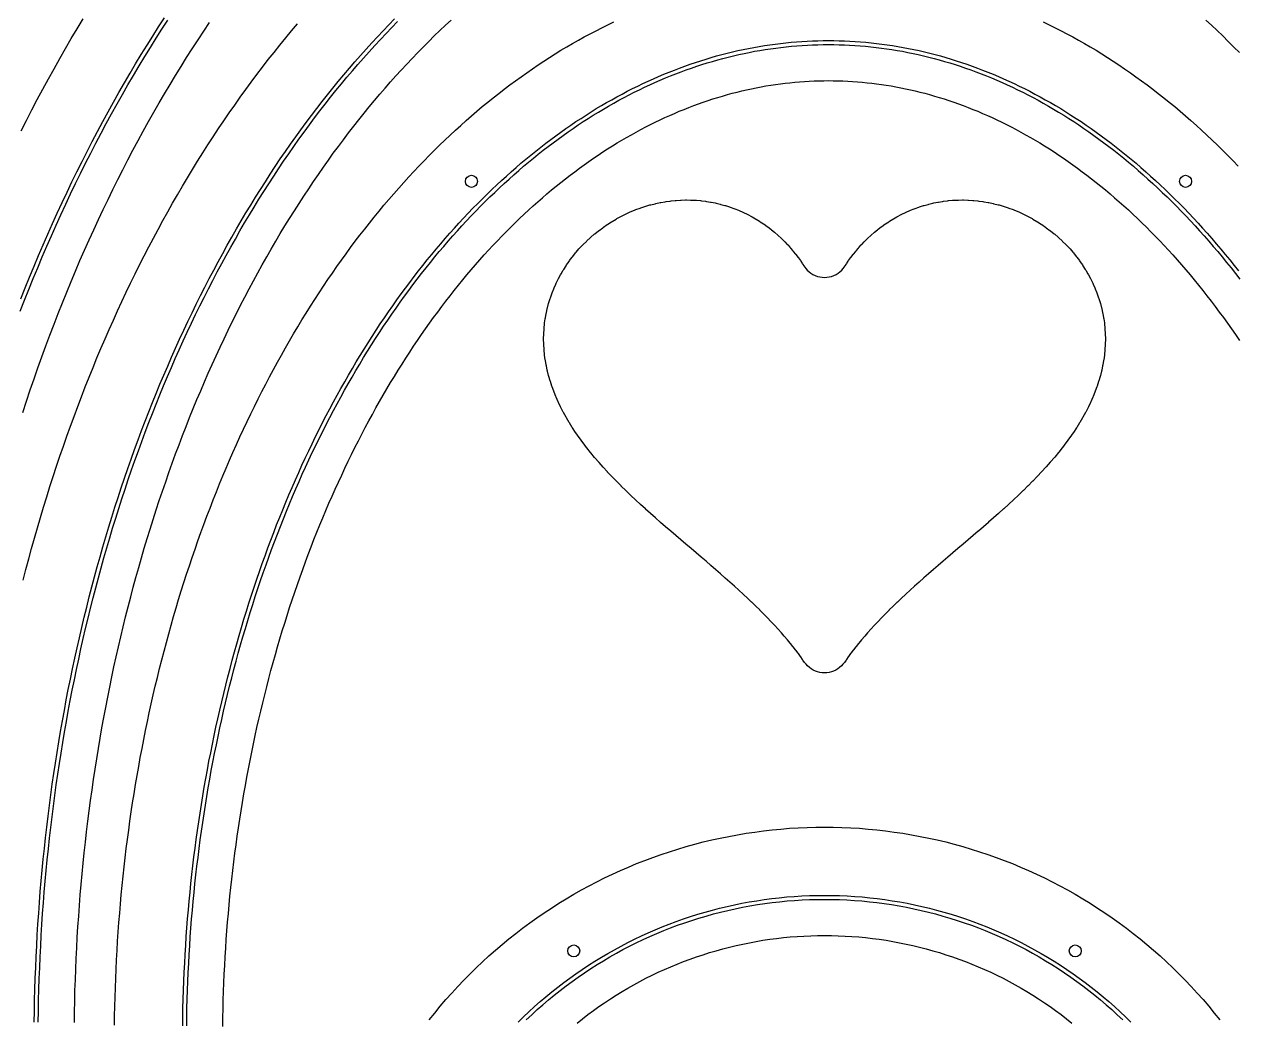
# Model space of a CAD drawing. Header units: metres. Extents: x 10 to 1210, y 10 to 2778.
# Drawn here: x 209.5 to 511.8, y 616 to 864.1 of the extents above; entities that cross this region are included whole.
import ezdxf

# ---------------------------------------------------------------- set-up
doc = ezdxf.new("R2010")
doc.units = ezdxf.units.M
for name, color, linetype in [('ACIKLIK', 5, 'Continuous'), ('ASKI_DELIK', 6, 'Continuous'), ('CAM_SABLON', 4, 'Continuous'), ('DIS_KENAR_V91_Z3', 1, 'Continuous'), ('LAMBA_T4_Z4', 3, 'Continuous')]:
    doc.layers.add(name, color=color, linetype=linetype)

msp = doc.modelspace()

# ---------------------------------------------------------------- linework, layer by layer
at = {"layer": 'ACIKLIK'}
for points in [[(209.18, 767.35), (210.1, 770.15), (211.03, 772.92), (211.98, 775.69), (212.95, 778.44), (213.93, 781.18), (214.92, 783.9), (215.93, 786.61), (216.96, 789.3), (218, 791.98), (219.06, 794.64), (220.13, 797.29), (221.22, 799.93), (222.32, 802.54), (223.43, 805.15), (224.56, 807.73), (225.71, 810.3), (226.87, 812.85), (228.04, 815.39), (229.23, 817.91), (230.43, 820.41), (231.64, 822.9), (232.87, 825.36), (234.11, 827.81), (235.37, 830.25), (236.64, 832.66), (237.92, 835.06), (239.21, 837.43), (240.52, 839.79), (241.84, 842.13), (243.17, 844.45), (244.52, 846.75), (245.88, 849.03), (247.25, 851.3), (248.63, 853.54), (250.02, 855.76), (251.43, 857.96), (252.85, 860.15), (254.28, 862.31), (255.72, 864.45)], [(222.03, 615.31), (222.07, 617.97), (222.12, 620.63), (222.19, 623.28), (222.28, 625.94), (222.38, 628.59), (222.5, 631.24), (222.63, 633.89), (222.77, 636.54), (222.94, 639.18), (223.11, 641.82), (223.31, 644.46), (223.51, 647.1), (223.74, 649.73), (223.98, 652.36), (224.23, 654.99), (224.5, 657.61), (224.78, 660.23), (225.08, 662.85), (225.4, 665.46), (225.73, 668.07), (226.07, 670.67), (226.43, 673.26), (226.81, 675.85), (227.2, 678.44), (227.6, 681.02), (228.02, 683.59), (228.46, 686.16), (228.91, 688.72), (229.37, 691.28), (229.85, 693.82), (230.34, 696.36), (230.85, 698.9), (231.37, 701.42), (231.91, 703.94), (232.46, 706.45), (233.03, 708.95), (233.61, 711.45), (234.21, 713.93), (234.81, 716.41), (235.44, 718.88), (236.08, 721.34), (236.73, 723.79), (237.39, 726.23), (238.07, 728.66), (238.77, 731.08), (239.47, 733.49), (240.19, 735.89), (240.93, 738.28), (241.68, 740.66), (242.44, 743.03), (243.21, 745.38), (244, 747.73), (244.8, 750.06), (245.62, 752.38), (246.44, 754.69), (247.28, 756.99), (248.14, 759.28), (249, 761.55), (249.88, 763.81), (250.77, 766.06), (251.68, 768.29), (252.59, 770.52), (253.52, 772.72), (254.46, 774.92), (255.42, 777.1), (256.38, 779.27), (257.36, 781.42), (258.35, 783.56), (259.35, 785.68), (260.36, 787.79), (261.39, 789.88), (262.42, 791.96), (263.47, 794.03), (264.52, 796.08), (265.59, 798.11), (266.67, 800.13), (267.76, 802.13), (268.86, 804.12), (269.98, 806.09), (271.1, 808.04), (272.23, 809.98), (273.37, 811.9), (274.53, 813.8), (275.69, 815.69), (276.86, 817.56), (278.04, 819.41), (279.24, 821.25), (280.44, 823.06), (281.65, 824.86), (282.87, 826.65), (284.1, 828.41), (285.34, 830.16), (286.58, 831.89), (287.84, 833.6), (289.1, 835.29), (290.37, 836.96), (291.65, 838.62), (292.94, 840.25), (294.24, 841.87), (295.54, 843.47), (296.85, 845.05), (298.17, 846.61), (299.5, 848.15), (300.83, 849.67), (302.17, 851.17), (303.52, 852.65), (304.88, 854.11), (306.24, 855.56), (307.6, 856.98), (308.98, 858.38), (310.36, 859.77), (311.74, 861.13), (313.13, 862.47), (314.53, 863.79), (315.94, 865.1)], [(504.06, 865.1), (505.47, 863.79), (506.87, 862.47), (508.26, 861.13), (509.64, 859.77), (511.02, 858.38), (512.4, 856.98)], [(259.03, 614.35), (259.06, 616.52), (259.1, 618.69), (259.16, 620.86), (259.23, 623.03), (259.31, 625.2), (259.41, 627.37), (259.51, 629.53), (259.63, 631.7), (259.77, 633.86), (259.91, 636.02), (260.07, 638.18), (260.24, 640.34), (260.42, 642.49), (260.62, 644.64), (260.82, 646.79), (261.04, 648.93), (261.28, 651.07), (261.52, 653.21), (261.78, 655.35), (262.05, 657.48), (262.33, 659.6), (262.62, 661.72), (262.93, 663.84), (263.25, 665.95), (263.58, 668.06), (263.92, 670.17), (264.28, 672.26), (264.65, 674.36), (265.03, 676.44), (265.42, 678.53), (265.82, 680.6), (266.23, 682.67), (266.66, 684.73), (267.1, 686.79), (267.55, 688.84), (268.01, 690.89), (268.49, 692.92), (268.97, 694.95), (269.47, 696.97), (269.98, 698.99), (270.5, 701), (271.03, 703), (271.58, 704.99), (272.13, 706.97), (272.7, 708.95), (273.27, 710.92), (273.86, 712.87), (274.46, 714.82), (275.07, 716.76), (275.69, 718.7), (276.32, 720.62), (276.97, 722.53), (277.62, 724.43), (278.28, 726.33), (278.96, 728.21), (279.64, 730.08), (280.34, 731.95), (281.05, 733.8), (281.76, 735.64), (282.49, 737.47), (283.23, 739.29), (283.97, 741.1), (284.73, 742.9), (285.5, 744.69), (286.27, 746.47), (287.06, 748.23), (287.85, 749.98), (288.66, 751.72), (289.47, 753.45), (290.3, 755.17), (291.13, 756.87), (291.97, 758.56), (292.82, 760.24), (293.68, 761.91), (294.55, 763.56), (295.43, 765.2), (296.31, 766.83), (297.21, 768.44), (298.11, 770.04), (299.02, 771.63), (299.94, 773.2), (300.87, 774.76), (301.81, 776.31), (302.75, 777.84), (303.7, 779.35), (304.66, 780.86), (305.63, 782.35), (306.6, 783.82), (307.58, 785.28), (308.57, 786.72), (309.57, 788.15), (310.57, 789.57), (311.58, 790.97), (312.6, 792.35), (313.62, 793.72), (314.65, 795.07), (315.68, 796.41), (316.72, 797.74), (317.77, 799.04), (318.83, 800.34), (319.89, 801.61), (320.95, 802.87), (322.02, 804.12), (323.1, 805.34), (324.18, 806.56), (325.27, 807.75), (326.36, 808.93), (327.46, 810.09), (328.56, 811.24), (329.67, 812.37), (330.78, 813.49), (331.89, 814.58), (333.01, 815.66), (334.14, 816.73), (335.27, 817.78), (336.4, 818.81), (337.54, 819.82), (338.68, 820.82), (339.82, 821.8), (340.97, 822.76), (342.12, 823.71), (343.27, 824.64), (344.43, 825.55), (345.59, 826.44), (346.75, 827.32), (347.91, 828.19), (349.08, 829.03), (350.25, 829.86), (351.42, 830.67), (352.6, 831.46), (353.77, 832.24), (354.95, 833), (356.13, 833.74), (357.31, 834.47), (358.5, 835.17), (359.68, 835.87), (360.87, 836.54), (362.06, 837.2), (363.25, 837.84), (364.44, 838.46), (365.63, 839.07), (366.82, 839.66), (368.02, 840.23), (369.21, 840.79), (370.41, 841.33), (371.61, 841.85), (372.8, 842.36), (374, 842.85), (375.2, 843.32), (376.4, 843.78), (377.6, 844.22), (378.79, 844.64), (379.99, 845.05), (381.19, 845.44), (382.39, 845.81), (383.59, 846.17), (384.79, 846.51), (385.99, 846.84), (387.2, 847.15), (388.4, 847.44), (389.6, 847.72), (390.8, 847.98), (392, 848.23), (393.2, 848.45), (394.4, 848.67), (395.6, 848.86), (396.8, 849.05), (398, 849.21), (399.2, 849.36), (400.4, 849.49), (401.6, 849.61), (402.8, 849.71), (404, 849.8), (405.2, 849.87), (406.4, 849.93), (407.6, 849.97), (408.8, 849.99), (410, 850), (411.2, 849.99), (412.4, 849.97), (413.6, 849.93), (414.8, 849.87), (416, 849.8), (417.2, 849.71), (418.4, 849.61), (419.6, 849.49), (420.8, 849.36), (422, 849.21), (423.2, 849.05), (424.4, 848.86), (425.6, 848.67), (426.8, 848.45), (428, 848.23), (429.2, 847.98), (430.4, 847.72), (431.6, 847.44), (432.8, 847.15), (434.01, 846.84), (435.21, 846.51), (436.41, 846.17), (437.61, 845.81), (438.81, 845.44), (440.01, 845.05), (441.21, 844.64), (442.4, 844.22), (443.6, 843.78), (444.8, 843.32), (446, 842.85), (447.2, 842.36), (448.39, 841.85), (449.59, 841.33), (450.79, 840.79), (451.98, 840.23), (453.18, 839.66), (454.37, 839.07), (455.56, 838.46), (456.75, 837.84), (457.94, 837.2), (459.13, 836.54), (460.32, 835.87), (461.5, 835.17), (462.69, 834.47), (463.87, 833.74), (465.05, 833), (466.23, 832.24), (467.4, 831.46), (468.58, 830.67), (469.75, 829.86), (470.92, 829.03), (472.09, 828.19), (473.25, 827.32), (474.41, 826.44), (475.57, 825.55), (476.73, 824.64), (477.88, 823.71), (479.03, 822.76), (480.18, 821.8), (481.32, 820.82), (482.46, 819.82), (483.6, 818.81), (484.73, 817.78), (485.86, 816.73), (486.99, 815.66), (488.11, 814.58), (489.22, 813.49), (490.33, 812.37), (491.44, 811.24), (492.54, 810.09), (493.64, 808.93), (494.73, 807.75), (495.82, 806.56), (496.9, 805.34), (497.98, 804.12), (499.05, 802.87), (500.11, 801.61), (501.17, 800.34), (502.23, 799.04), (503.28, 797.74), (504.32, 796.41), (505.35, 795.07), (506.38, 793.72), (507.4, 792.35), (508.42, 790.97), (509.43, 789.57), (510.43, 788.15), (511.43, 786.72), (512.42, 785.28)], [(347.33, 615.16), (348.67, 616.22), (350.02, 617.27), (351.4, 618.28), (352.79, 619.28), (354.2, 620.24), (355.63, 621.19), (357.07, 622.11), (358.53, 623), (360, 623.87), (361.49, 624.71), (362.99, 625.53), (364.51, 626.32), (366.04, 627.08), (367.58, 627.82), (369.14, 628.53), (370.71, 629.21), (372.29, 629.86), (373.88, 630.49), (375.48, 631.09), (377.09, 631.66), (378.72, 632.2), (380.35, 632.72), (381.99, 633.2), (383.64, 633.66), (385.29, 634.09), (386.96, 634.49), (388.62, 634.86), (390.3, 635.2), (391.98, 635.51), (393.67, 635.79), (395.36, 636.05), (397.06, 636.27), (398.76, 636.46), (400.46, 636.63), (402.16, 636.76), (403.87, 636.86), (405.58, 636.94), (407.29, 636.98), (409, 637), (410.71, 636.98), (412.42, 636.94), (414.13, 636.86), (415.84, 636.76), (417.54, 636.63), (419.24, 636.46), (420.94, 636.27), (422.64, 636.05), (424.33, 635.79), (426.02, 635.51), (427.7, 635.2), (429.38, 634.86), (431.04, 634.49), (432.71, 634.09), (434.36, 633.66), (436.01, 633.2), (437.65, 632.72), (439.28, 632.2), (440.91, 631.66), (442.52, 631.09), (444.12, 630.49), (445.71, 629.86), (447.29, 629.21), (448.86, 628.53), (450.42, 627.82), (451.96, 627.08), (453.49, 626.32), (455.01, 625.53), (456.51, 624.71), (458, 623.87), (459.47, 623), (460.93, 622.11), (462.37, 621.19), (463.8, 620.24), (465.21, 619.28), (466.6, 618.28), (467.98, 617.27), (469.33, 616.22), (470.67, 615.16)]]:
    msp.add_lwpolyline(points, dxfattribs=at)
at = {"layer": 'ASKI_DELIK'}
for centre in [(321, 824.91), (499, 824.91), (346.5, 633.14), (471.5, 633.14)]:
    msp.add_circle(centre, 1.5, dxfattribs=at)
at = {"layer": 'CAM_SABLON'}
for points in [[(208.56, 792.53), (209.62, 795.27), (210.7, 797.99), (211.8, 800.7), (212.91, 803.39), (214.03, 806.06), (215.17, 808.72), (216.33, 811.36), (217.5, 813.99), (218.68, 816.6), (219.88, 819.2), (221.1, 821.77), (222.33, 824.34), (223.57, 826.88), (224.83, 829.4), (226.1, 831.91), (227.39, 834.4), (228.69, 836.88), (230, 839.33), (231.33, 841.77), (232.67, 844.19), (234.02, 846.58), (235.39, 848.96), (236.77, 851.32), (238.16, 853.67), (239.57, 855.99), (240.99, 858.29), (242.42, 860.57), (243.86, 862.84), (245.32, 865.08)], [(213.03, 615.42), (213.07, 618.13), (213.13, 620.84), (213.2, 623.54), (213.28, 626.25), (213.39, 628.95), (213.51, 631.66), (213.64, 634.36), (213.79, 637.06), (213.95, 639.76), (214.13, 642.45), (214.33, 645.14), (214.54, 647.83), (214.77, 650.52), (215.01, 653.2), (215.27, 655.88), (215.55, 658.56), (215.84, 661.23), (216.14, 663.9), (216.47, 666.56), (216.8, 669.22), (217.15, 671.88), (217.52, 674.53), (217.9, 677.17), (218.3, 679.81), (218.72, 682.44), (219.14, 685.07), (219.59, 687.69), (220.05, 690.3), (220.52, 692.91), (221.01, 695.51), (221.51, 698.11), (222.03, 700.69), (222.57, 703.27), (223.12, 705.85), (223.68, 708.41), (224.26, 710.97), (224.85, 713.52), (225.46, 716.06), (226.08, 718.59), (226.72, 721.11), (227.37, 723.62), (228.04, 726.13), (228.72, 728.62), (229.41, 731.11), (230.12, 733.58), (230.84, 736.05), (231.58, 738.51), (232.33, 740.95), (233.1, 743.38), (233.88, 745.81), (234.67, 748.22), (235.48, 750.62), (236.3, 753.01), (237.13, 755.39), (237.98, 757.76), (238.84, 760.11), (239.72, 762.45), (240.6, 764.78), (241.51, 767.1), (242.42, 769.41), (243.35, 771.7), (244.29, 773.98), (245.24, 776.24), (246.21, 778.49), (247.18, 780.73), (248.17, 782.96), (249.18, 785.17), (250.19, 787.36), (251.22, 789.55), (252.26, 791.71), (253.31, 793.87), (254.38, 796), (255.45, 798.13), (256.54, 800.23), (257.64, 802.33), (258.75, 804.4), (259.88, 806.47), (261.01, 808.51), (262.16, 810.54), (263.31, 812.55), (264.48, 814.55), (265.66, 816.53), (266.85, 818.49), (268.05, 820.44), (269.26, 822.37), (270.48, 824.28), (271.71, 826.18), (272.95, 828.06), (274.2, 829.92), (275.46, 831.76), (276.73, 833.58), (278.01, 835.39), (279.3, 837.18), (280.6, 838.95), (281.91, 840.7), (283.23, 842.44), (284.56, 844.15), (285.89, 845.85), (287.24, 847.53), (288.59, 849.19), (289.96, 850.83), (291.33, 852.45), (292.7, 854.05), (294.09, 855.63), (295.49, 857.19), (296.89, 858.74), (298.3, 860.26), (299.72, 861.76), (301.14, 863.25), (302.58, 864.71)], [(250.03, 614.45), (250.06, 616.68), (250.1, 618.9), (250.16, 621.12), (250.23, 623.35), (250.32, 625.57), (250.42, 627.79), (250.53, 630.01), (250.65, 632.22), (250.78, 634.44), (250.93, 636.65), (251.09, 638.86), (251.27, 641.07), (251.46, 643.28), (251.65, 645.48), (251.87, 647.68), (252.09, 649.88), (252.33, 652.07), (252.58, 654.26), (252.85, 656.45), (253.12, 658.63), (253.41, 660.81), (253.71, 662.99), (254.03, 665.16), (254.35, 667.32), (254.69, 669.48), (255.04, 671.64), (255.41, 673.79), (255.79, 675.94), (256.17, 678.08), (256.58, 680.21), (256.99, 682.34), (257.42, 684.47), (257.85, 686.59), (258.31, 688.7), (258.77, 690.8), (259.24, 692.9), (259.73, 694.99), (260.23, 697.07), (260.74, 699.15), (261.26, 701.22), (261.8, 703.28), (262.34, 705.34), (262.9, 707.38), (263.47, 709.42), (264.05, 711.45), (264.65, 713.48), (265.25, 715.49), (265.87, 717.49), (266.49, 719.49), (267.13, 721.48), (267.78, 723.46), (268.45, 725.43), (269.12, 727.38), (269.8, 729.33), (270.5, 731.27), (271.2, 733.2), (271.92, 735.12), (272.65, 737.03), (273.39, 738.93), (274.13, 740.82), (274.89, 742.7), (275.66, 744.57), (276.44, 746.42), (277.24, 748.27), (278.04, 750.1), (278.85, 751.92), (279.67, 753.73), (280.5, 755.53), (281.34, 757.32), (282.2, 759.09), (283.06, 760.85), (283.93, 762.6), (284.81, 764.34), (285.7, 766.07), (286.6, 767.78), (287.51, 769.48), (288.43, 771.16), (289.35, 772.84), (290.29, 774.49), (291.24, 776.14), (292.19, 777.77), (293.15, 779.39), (294.13, 781), (295.11, 782.59), (296.1, 784.17), (297.09, 785.73), (298.1, 787.28), (299.11, 788.81), (300.13, 790.33), (301.16, 791.84), (302.2, 793.33), (303.25, 794.8), (304.3, 796.26), (305.36, 797.71), (306.43, 799.14), (307.51, 800.55), (308.59, 801.95), (309.68, 803.34), (310.77, 804.7), (311.88, 806.06), (312.99, 807.39), (314.11, 808.71), (315.23, 810.02), (316.36, 811.31), (317.5, 812.58), (318.64, 813.84), (319.79, 815.08), (320.94, 816.3), (322.1, 817.51), (323.27, 818.7), (324.44, 819.87), (325.61, 821.03), (326.8, 822.17), (327.98, 823.29), (329.18, 824.4), (330.37, 825.49), (331.58, 826.56), (332.78, 827.62), (334, 828.66), (335.21, 829.68), (336.43, 830.69), (337.66, 831.67), (338.89, 832.64), (340.12, 833.6), (341.36, 834.53), (342.6, 835.45), (343.84, 836.35), (345.09, 837.23), (346.34, 838.1), (347.6, 838.95), (348.86, 839.78), (350.12, 840.59), (351.38, 841.38), (352.65, 842.16), (353.92, 842.92), (355.19, 843.67), (356.47, 844.39), (357.75, 845.1), (359.03, 845.79), (360.31, 846.46), (361.59, 847.11), (362.88, 847.75), (364.17, 848.37), (365.46, 848.97), (366.75, 849.55), (368.05, 850.12), (369.35, 850.67), (370.64, 851.2), (371.94, 851.71), (373.24, 852.21), (374.55, 852.69), (375.85, 853.15), (377.15, 853.59), (378.46, 854.01), (379.77, 854.42), (381.07, 854.81), (382.38, 855.18), (383.69, 855.54), (385, 855.88), (386.32, 856.2), (387.63, 856.5), (388.94, 856.79), (390.25, 857.05), (391.57, 857.31), (392.88, 857.54), (394.2, 857.75), (395.51, 857.95), (396.83, 858.13), (398.14, 858.3), (399.46, 858.45), (400.78, 858.58), (402.09, 858.69), (403.41, 858.78), (404.73, 858.86), (406.05, 858.92), (407.36, 858.96), (408.68, 858.99), (410, 859), (411.32, 858.99), (412.64, 858.96), (413.95, 858.92), (415.27, 858.86), (416.59, 858.78), (417.91, 858.69), (419.22, 858.58), (420.54, 858.45), (421.86, 858.3), (423.17, 858.13), (424.49, 857.95), (425.8, 857.75), (427.12, 857.54), (428.43, 857.31), (429.75, 857.05), (431.06, 856.79), (432.37, 856.5), (433.68, 856.2), (435, 855.88), (436.31, 855.54), (437.62, 855.18), (438.93, 854.81), (440.23, 854.42), (441.54, 854.01), (442.85, 853.59), (444.15, 853.15), (445.45, 852.69), (446.76, 852.21), (448.06, 851.71), (449.36, 851.2), (450.65, 850.67), (451.95, 850.12), (453.25, 849.55), (454.54, 848.97), (455.83, 848.37), (457.12, 847.75), (458.41, 847.11), (459.69, 846.46), (460.97, 845.79), (462.25, 845.1), (463.53, 844.39), (464.81, 843.67), (466.08, 842.92), (467.35, 842.16), (468.62, 841.38), (469.88, 840.59), (471.14, 839.78), (472.4, 838.95), (473.66, 838.1), (474.91, 837.23), (476.16, 836.35), (477.4, 835.45), (478.64, 834.53), (479.88, 833.6), (481.11, 832.64), (482.34, 831.67), (483.57, 830.69), (484.79, 829.68), (486, 828.66), (487.22, 827.62), (488.42, 826.56), (489.63, 825.49), (490.82, 824.4), (492.02, 823.29), (493.2, 822.17), (494.39, 821.03), (495.56, 819.87), (496.73, 818.7), (497.9, 817.51), (499.06, 816.3), (500.21, 815.08), (501.36, 813.84), (502.5, 812.58), (503.64, 811.31), (504.77, 810.02), (505.89, 808.71), (507.01, 807.39), (508.12, 806.06), (509.23, 804.7), (510.32, 803.34), (511.41, 801.95), (512.49, 800.55)], [(334.67, 615.97), (336.03, 617.25), (337.4, 618.52), (338.8, 619.75), (340.22, 620.97), (341.66, 622.15), (343.12, 623.32), (344.61, 624.45), (346.11, 625.56), (347.63, 626.65), (349.17, 627.71), (350.72, 628.74), (352.3, 629.74), (353.89, 630.72), (355.5, 631.66), (357.13, 632.58), (358.77, 633.47), (360.42, 634.34), (362.09, 635.17), (363.78, 635.97), (365.48, 636.75), (367.19, 637.49), (368.92, 638.21), (370.65, 638.89), (372.4, 639.55), (374.16, 640.17), (375.94, 640.76), (377.72, 641.32), (379.51, 641.85), (381.31, 642.35), (383.11, 642.82), (384.93, 643.26), (386.75, 643.66), (388.58, 644.03), (390.42, 644.37), (392.26, 644.68), (394.11, 644.96), (395.96, 645.2), (397.82, 645.41), (399.67, 645.59), (401.54, 645.74), (403.4, 645.85), (405.27, 645.93), (407.13, 645.98), (409, 646), (410.87, 645.98), (412.73, 645.93), (414.6, 645.85), (416.46, 645.74), (418.33, 645.59), (420.18, 645.41), (422.04, 645.2), (423.89, 644.96), (425.74, 644.68), (427.58, 644.37), (429.42, 644.03), (431.25, 643.66), (433.07, 643.26), (434.89, 642.82), (436.69, 642.35), (438.49, 641.85), (440.28, 641.32), (442.06, 640.76), (443.84, 640.17), (445.6, 639.55), (447.35, 638.89), (449.08, 638.21), (450.81, 637.49), (452.52, 636.75), (454.22, 635.97), (455.91, 635.17), (457.58, 634.34), (459.23, 633.47), (460.87, 632.58), (462.5, 631.66), (464.11, 630.72), (465.7, 629.74), (467.28, 628.74), (468.83, 627.71), (470.37, 626.65), (471.89, 625.56), (473.39, 624.45), (474.88, 623.32), (476.34, 622.15), (477.78, 620.97), (479.2, 619.75), (480.6, 618.52), (481.97, 617.25), (483.33, 615.97)]]:
    msp.add_lwpolyline(points, dxfattribs=at)
at = {"layer": 'DIS_KENAR_V91_Z3'}
for points in [[(208.74, 837.49), (210.08, 840.11), (211.42, 842.72), (212.78, 845.31), (214.16, 847.88), (215.55, 850.44), (216.96, 852.97), (218.38, 855.49), (219.81, 857.99), (221.26, 860.47), (222.73, 862.93), (224.21, 865.37)], [(232.03, 614.66), (232.06, 616.99), (232.11, 619.32), (232.17, 621.65), (232.25, 623.97), (232.33, 626.3), (232.43, 628.62), (232.55, 630.95), (232.68, 633.27), (232.82, 635.59), (232.98, 637.91), (233.15, 640.23), (233.33, 642.54), (233.52, 644.85), (233.73, 647.16), (233.96, 649.46), (234.19, 651.77), (234.44, 654.07), (234.71, 656.36), (234.98, 658.66), (235.27, 660.95), (235.57, 663.23), (235.89, 665.51), (236.22, 667.79), (236.56, 670.06), (236.92, 672.33), (237.29, 674.59), (237.67, 676.85), (238.07, 679.1), (238.47, 681.35), (238.9, 683.59), (239.33, 685.83), (239.78, 688.06), (240.24, 690.29), (240.71, 692.51), (241.2, 694.72), (241.7, 696.93), (242.21, 699.13), (242.74, 701.32), (243.27, 703.5), (243.82, 705.68), (244.39, 707.86), (244.96, 710.02), (245.55, 712.18), (246.15, 714.32), (246.76, 716.47), (247.39, 718.6), (248.03, 720.72), (248.68, 722.84), (249.34, 724.95), (250.02, 727.04), (250.7, 729.13), (251.4, 731.21), (252.11, 733.29), (252.84, 735.35), (253.57, 737.4), (254.32, 739.44), (255.08, 741.48), (255.85, 743.5), (256.63, 745.51), (257.43, 747.51), (258.23, 749.51), (259.05, 751.49), (259.88, 753.46), (260.72, 755.42), (261.57, 757.37), (262.43, 759.3), (263.31, 761.23), (264.19, 763.14), (265.09, 765.05), (266, 766.94), (266.91, 768.82), (267.84, 770.68), (268.78, 772.54), (269.73, 774.38), (270.7, 776.21), (271.67, 778.03), (272.65, 779.83), (273.64, 781.62), (274.65, 783.4), (275.66, 785.17), (276.69, 786.92), (277.72, 788.66), (278.77, 790.38), (279.82, 792.09), (280.88, 793.79), (281.96, 795.47), (283.04, 797.14), (284.14, 798.8), (285.24, 800.44), (286.35, 802.06), (287.47, 803.67), (288.61, 805.27), (289.75, 806.85), (290.9, 808.42), (292.05, 809.97), (293.22, 811.51), (294.4, 813.03), (295.58, 814.53), (296.78, 816.02), (297.98, 817.5), (299.19, 818.96), (300.41, 820.4), (301.64, 821.82), (302.88, 823.23), (304.12, 824.63), (305.37, 826.01), (306.64, 827.37), (307.9, 828.71), (309.18, 830.04), (310.46, 831.35), (311.76, 832.65), (313.05, 833.92), (314.36, 835.18), (315.67, 836.43), (317, 837.65), (318.32, 838.86), (319.66, 840.05), (321, 841.23), (322.35, 842.38), (323.7, 843.52), (325.07, 844.64), (326.43, 845.75), (327.81, 846.83), (329.19, 847.9), (330.58, 848.95), (331.97, 849.98), (333.37, 850.99), (334.77, 851.98), (336.19, 852.96), (337.6, 853.92), (339.02, 854.85), (340.45, 855.77), (341.88, 856.67), (343.32, 857.56), (344.76, 858.42), (346.21, 859.26), (347.66, 860.09), (349.12, 860.9), (350.58, 861.68), (352.05, 862.45), (353.52, 863.2), (355, 863.93), (356.47, 864.64)], [(463.53, 864.64), (465, 863.93), (466.48, 863.2), (467.95, 862.45), (469.42, 861.68), (470.88, 860.9), (472.34, 860.09), (473.79, 859.26), (475.24, 858.42), (476.68, 857.56), (478.12, 856.67), (479.55, 855.77), (480.98, 854.85), (482.4, 853.92), (483.81, 852.96), (485.23, 851.98), (486.63, 850.99), (488.03, 849.98), (489.42, 848.95), (490.81, 847.9), (492.19, 846.83), (493.57, 845.75), (494.93, 844.64), (496.3, 843.52), (497.65, 842.38), (499, 841.23), (500.34, 840.05), (501.68, 838.86), (503, 837.65), (504.33, 836.43), (505.64, 835.18), (506.95, 833.92), (508.24, 832.65), (509.54, 831.35), (510.82, 830.04), (512.1, 828.71)], [(209.28, 725.57), (209.96, 728.2), (210.66, 730.81), (211.37, 733.41), (212.09, 736.01), (212.83, 738.6), (213.59, 741.17), (214.36, 743.74), (215.14, 746.29), (215.94, 748.84), (216.76, 751.37), (217.59, 753.9), (218.43, 756.41), (219.29, 758.91), (220.17, 761.4), (221.06, 763.88), (221.96, 766.35), (222.87, 768.81), (223.81, 771.25), (224.75, 773.68), (225.71, 776.1), (226.68, 778.51), (227.67, 780.9), (228.67, 783.28), (229.69, 785.65), (230.72, 788), (231.76, 790.34), (232.81, 792.67), (233.88, 794.98), (234.97, 797.28), (236.06, 799.56), (237.17, 801.83), (238.29, 804.08), (239.43, 806.32), (240.58, 808.55), (241.74, 810.76), (242.91, 812.95), (244.1, 815.13), (245.3, 817.3), (246.51, 819.45), (247.74, 821.58), (248.98, 823.69), (250.22, 825.79), (251.49, 827.88), (252.76, 829.94), (254.05, 831.99), (255.34, 834.03), (256.65, 836.04), (257.97, 838.04), (259.31, 840.02), (260.65, 841.99), (262, 843.93), (263.37, 845.86), (264.75, 847.77), (266.14, 849.66), (267.54, 851.54), (268.95, 853.39), (270.37, 855.23), (271.8, 857.05), (273.24, 858.85), (274.7, 860.63), (276.16, 862.39), (277.63, 864.13)], [(310.5, 615.96), (311.86, 617.67), (313.24, 619.35), (314.66, 621.01), (316.11, 622.64), (317.58, 624.25), (319.08, 625.83), (320.61, 627.39), (322.17, 628.92), (323.75, 630.42), (325.36, 631.89), (326.99, 633.34), (328.65, 634.76), (330.33, 636.14), (332.04, 637.5), (333.77, 638.83), (335.53, 640.13), (337.3, 641.39), (339.1, 642.63), (340.92, 643.83), (342.76, 645.01), (344.62, 646.15), (346.5, 647.25), (348.4, 648.33), (350.32, 649.37), (352.25, 650.38), (354.2, 651.35), (356.17, 652.29), (358.16, 653.19), (360.16, 654.06), (362.17, 654.9), (364.2, 655.7), (366.25, 656.46), (368.3, 657.19), (370.37, 657.88), (372.45, 658.54), (374.55, 659.16), (376.65, 659.74), (378.76, 660.29), (380.88, 660.8), (383.01, 661.27), (385.15, 661.7), (387.29, 662.1), (389.45, 662.46), (391.6, 662.78), (393.77, 663.07), (395.93, 663.32), (398.11, 663.52), (400.28, 663.7), (402.46, 663.83), (404.64, 663.92), (406.82, 663.98), (409, 664), (411.18, 663.98), (413.36, 663.92), (415.54, 663.83), (417.72, 663.7), (419.89, 663.52), (422.07, 663.32), (424.23, 663.07), (426.4, 662.78), (428.55, 662.46), (430.71, 662.1), (432.85, 661.7), (434.99, 661.27), (437.12, 660.8), (439.24, 660.29), (441.35, 659.74), (443.45, 659.16), (445.55, 658.54), (447.63, 657.88), (449.7, 657.19), (451.75, 656.46), (453.8, 655.7), (455.83, 654.9), (457.84, 654.06), (459.84, 653.19), (461.83, 652.29), (463.8, 651.35), (465.75, 650.38), (467.68, 649.37), (469.6, 648.33), (471.5, 647.25), (473.38, 646.15), (475.24, 645.01), (477.08, 643.83), (478.9, 642.63), (480.7, 641.39), (482.47, 640.13), (484.23, 638.83), (485.96, 637.5), (487.67, 636.14), (489.35, 634.76), (491.01, 633.34), (492.64, 631.89), (494.25, 630.42), (495.83, 628.92), (497.39, 627.39), (498.92, 625.83), (500.42, 624.25), (501.89, 622.64), (503.34, 621.01), (504.76, 619.35), (506.14, 617.67), (507.5, 615.96)]]:
    msp.add_lwpolyline(points, dxfattribs=at)
msp.add_lwpolyline([(349.76, 758.52), (349.68, 758.62), (348.82, 759.75), (348.75, 759.85), (347.92, 760.98), (347.84, 761.09), (347.05, 762.22), (346.97, 762.34), (346.22, 763.47), (346.14, 763.6), (345.43, 764.73), (345.35, 764.86), (344.69, 765.99), (344.6, 766.14), (343.98, 767.27), (343.9, 767.42), (343.31, 768.54), (343.23, 768.7), (342.69, 769.83), (342.62, 769.99), (342.12, 771.12), (342.04, 771.29), (341.59, 772.41), (341.52, 772.59), (341.11, 773.71), (341.04, 773.9), (340.68, 775.01), (340.61, 775.21), (340.29, 776.32), (340.23, 776.52), (339.95, 777.63), (339.9, 777.84), (339.67, 778.94), (339.63, 779.16), (339.43, 780.25), (339.4, 780.47), (339.25, 781.56), (339.22, 781.79), (339.12, 782.87), (339.1, 783.1), (339.03, 784.18), (339.02, 784.42), (339, 785.49), (339, 785.72), (339.02, 786.79), (339.03, 787.03), (339.1, 788.09), (339.12, 788.33), (339.22, 789.38), (339.25, 789.62), (339.4, 790.66), (339.44, 790.9), (339.62, 791.94), (339.67, 792.17), (339.9, 793.2), (339.96, 793.43), (340.23, 794.46), (340.3, 794.68), (340.61, 795.7), (340.68, 795.92), (341.04, 796.92), (341.12, 797.14), (341.51, 798.13), (341.6, 798.35), (342.03, 799.32), (342.13, 799.53), (342.6, 800.5), (342.71, 800.7), (343.22, 801.65), (343.33, 801.85), (343.88, 802.78), (344, 802.97), (344.58, 803.89), (344.71, 804.08), (345.33, 804.97), (345.46, 805.15), (346.12, 806.03), (346.25, 806.2), (346.94, 807.06), (347.08, 807.23), (347.81, 808.06), (347.95, 808.22), (348.71, 809.03), (348.86, 809.18), (349.65, 809.96), (349.8, 810.11), (350.62, 810.87), (350.78, 811.01), (351.62, 811.73), (351.78, 811.87), (352.65, 812.57), (352.82, 812.7), (353.71, 813.36), (353.89, 813.48), (354.8, 814.12), (354.98, 814.23), (355.92, 814.83), (356.1, 814.94), (357.05, 815.51), (357.24, 815.61), (358.21, 816.14), (358.4, 816.24), (359.39, 816.73), (359.58, 816.82), (360.58, 817.28), (360.78, 817.36), (361.8, 817.78), (362, 817.86), (363.02, 818.24), (363.22, 818.31), (364.26, 818.65), (364.46, 818.72), (365.5, 819.02), (365.72, 819.08), (366.76, 819.34), (366.97, 819.39), (368.02, 819.61), (368.24, 819.65), (369.29, 819.84), (369.5, 819.87), (370.56, 820.01), (370.78, 820.04), (371.82, 820.15), (372.05, 820.16), (373.09, 820.23), (373.31, 820.24), (374.36, 820.27), (374.58, 820.27), (375.61, 820.26), (375.84, 820.25), (376.87, 820.2), (377.09, 820.18), (378.11, 820.1), (378.33, 820.07), (379.35, 819.95), (379.57, 819.92), (380.57, 819.75), (380.79, 819.71), (381.78, 819.52), (381.99, 819.47), (382.97, 819.24), (383.18, 819.18), (384.15, 818.91), (384.36, 818.85), (385.3, 818.55), (385.51, 818.48), (386.44, 818.15), (386.65, 818.07), (387.56, 817.7), (387.76, 817.62), (388.66, 817.23), (388.85, 817.14), (389.73, 816.71), (389.92, 816.62), (390.78, 816.16), (390.96, 816.06), (391.8, 815.58), (391.98, 815.48), (392.8, 814.97), (392.97, 814.86), (393.77, 814.33), (393.93, 814.21), (394.71, 813.66), (394.86, 813.54), (395.62, 812.97), (395.77, 812.85), (396.5, 812.25), (396.64, 812.13), (397.35, 811.51), (397.48, 811.39), (398.16, 810.76), (398.3, 810.63), (398.95, 809.99), (399.08, 809.86), (399.71, 809.2), (399.83, 809.08), (400.43, 808.41), (400.54, 808.28), (401.12, 807.6), (401.23, 807.47), (401.78, 806.79), (401.88, 806.66), (402.4, 805.97), (402.5, 805.84), (402.99, 805.15), (403.08, 805.02), (403.55, 804.33), (403.64, 804.2), (403.87, 803.84), (404.31, 803.23), (404.7, 802.78), (405.14, 802.37), (405.62, 802.01), (406.13, 801.7), (406.67, 801.44), (407.23, 801.23), (407.81, 801.09), (408.4, 801), (409, 800.97), (409.6, 801), (410.19, 801.09), (410.77, 801.23), (411.33, 801.44), (411.87, 801.7), (412.38, 802.01), (412.86, 802.37), (413.3, 802.78), (413.69, 803.23), (414.13, 803.84), (414.36, 804.2), (414.45, 804.33), (414.92, 805.02), (415.01, 805.15), (415.5, 805.84), (415.6, 805.97), (416.12, 806.66), (416.22, 806.79), (416.77, 807.47), (416.88, 807.6), (417.46, 808.28), (417.57, 808.41), (418.17, 809.08), (418.29, 809.2), (418.92, 809.86), (419.05, 809.99), (419.7, 810.63), (419.84, 810.76), (420.52, 811.39), (420.65, 811.51), (421.36, 812.13), (421.5, 812.25), (422.23, 812.85), (422.38, 812.97), (423.14, 813.54), (423.29, 813.66), (424.07, 814.21), (424.23, 814.33), (425.03, 814.86), (425.2, 814.97), (426.02, 815.48), (426.2, 815.58), (427.04, 816.06), (427.22, 816.16), (428.08, 816.62), (428.27, 816.71), (429.15, 817.14), (429.34, 817.23), (430.24, 817.62), (430.44, 817.7), (431.35, 818.07), (431.56, 818.15), (432.49, 818.48), (432.7, 818.55), (433.64, 818.85), (433.85, 818.91), (434.82, 819.18), (435.03, 819.24), (436.01, 819.47), (436.22, 819.52), (437.21, 819.71), (437.43, 819.75), (438.43, 819.92), (438.65, 819.95), (439.67, 820.07), (439.89, 820.1), (440.91, 820.18), (441.13, 820.2), (442.16, 820.25), (442.39, 820.26), (443.42, 820.27), (443.64, 820.27), (444.69, 820.24), (444.91, 820.23), (445.95, 820.16), (446.18, 820.15), (447.23, 820.04), (447.44, 820.01), (448.5, 819.87), (448.71, 819.84), (449.76, 819.65), (449.98, 819.61), (451.03, 819.39), (451.24, 819.34), (452.28, 819.08), (452.5, 819.02), (453.54, 818.72), (453.74, 818.65), (454.78, 818.31), (454.98, 818.24), (456, 817.86), (456.2, 817.78), (457.22, 817.36), (457.42, 817.28), (458.42, 816.82), (458.61, 816.73), (459.6, 816.24), (459.79, 816.14), (460.76, 815.61), (460.95, 815.51), (461.9, 814.94), (462.08, 814.83), (463.02, 814.23), (463.2, 814.12), (464.11, 813.48), (464.29, 813.36), (465.18, 812.7), (465.35, 812.57), (466.22, 811.87), (466.38, 811.73), (467.22, 811.01), (467.38, 810.87), (468.2, 810.11), (468.35, 809.96), (469.14, 809.18), (469.29, 809.03), (470.05, 808.22), (470.19, 808.06), (470.92, 807.23), (471.06, 807.06), (471.75, 806.2), (471.88, 806.03), (472.54, 805.15), (472.67, 804.97), (473.29, 804.08), (473.42, 803.89), (474, 802.97), (474.12, 802.78), (474.67, 801.85), (474.78, 801.65), (475.29, 800.7), (475.4, 800.5), (475.87, 799.53), (475.97, 799.32), (476.4, 798.35), (476.49, 798.13), (476.88, 797.14), (476.96, 796.92), (477.32, 795.92), (477.39, 795.7), (477.7, 794.68), (477.77, 794.46), (478.04, 793.43), (478.1, 793.2), (478.33, 792.17), (478.38, 791.94), (478.56, 790.9), (478.6, 790.66), (478.75, 789.62), (478.78, 789.38), (478.88, 788.33), (478.9, 788.09), (478.97, 787.03), (478.98, 786.79), (479, 785.72), (479, 785.49), (478.98, 784.42), (478.97, 784.18), (478.9, 783.1), (478.88, 782.87), (478.78, 781.79), (478.75, 781.56), (478.6, 780.47), (478.57, 780.25), (478.37, 779.16), (478.33, 778.94), (478.1, 777.84), (478.05, 777.63), (477.77, 776.52), (477.71, 776.32), (477.39, 775.21), (477.32, 775.01), (476.96, 773.9), (476.89, 773.71), (476.48, 772.59), (476.41, 772.41), (475.96, 771.29), (475.88, 771.12), (475.38, 769.99), (475.31, 769.83), (474.77, 768.7), (474.69, 768.54), (474.1, 767.42), (474.02, 767.27), (473.4, 766.14), (473.31, 765.99), (472.65, 764.86), (472.57, 764.73), (471.86, 763.6), (471.78, 763.47), (471.03, 762.34), (470.95, 762.22), (470.16, 761.09), (470.08, 760.98), (469.25, 759.85), (469.18, 759.75), (468.31, 758.61), (468.24, 758.52), (467.37, 757.43), (467.3, 757.34), (466.37, 756.21), (466.3, 756.13), (465.33, 755), (465.26, 754.92), (464.26, 753.79), (464.2, 753.72), (463.17, 752.6), (463.11, 752.53), (462.05, 751.41), (461.99, 751.35), (460.91, 750.23), (460.85, 750.18), (459.74, 749.06), (459.69, 749.01), (458.56, 747.9), (458.51, 747.85), (457.36, 746.74), (457.32, 746.7), (456.14, 745.59), (456.1, 745.56), (454.91, 744.45), (454.88, 744.42), (453.67, 743.32), (453.64, 743.29), (452.42, 742.19), (452.39, 742.17), (451.16, 741.07), (451.13, 741.05), (449.89, 739.96), (449.87, 739.94), (448.62, 738.85), (448.6, 738.84), (447.35, 737.75), (447.33, 737.74), (446.08, 736.66), (446.07, 736.65), (444.8, 735.57), (444.8, 735.57), (443.54, 734.49), (442.27, 733.42), (441.02, 732.35), (439.78, 731.3), (438.55, 730.24), (437.34, 729.2), (436.13, 728.16), (434.94, 727.12), (433.77, 726.1), (432.61, 725.07), (432.57, 725.04), (431.47, 724.05), (431.43, 724.02), (430.36, 723.04), (430.32, 723), (429.27, 722.04), (429.22, 722), (428.2, 721.05), (428.15, 721), (427.16, 720.06), (427.1, 720.01), (426.14, 719.08), (426.08, 719.03), (425.15, 718.11), (425.09, 718.05), (424.18, 717.15), (424.12, 717.09), (423.25, 716.2), (423.18, 716.13), (422.34, 715.26), (422.27, 715.19), (421.47, 714.33), (421.4, 714.25), (420.62, 713.41), (420.55, 713.33), (419.81, 712.51), (419.73, 712.42), (419.02, 711.61), (418.95, 711.52), (418.27, 710.73), (418.19, 710.63), (417.55, 709.86), (417.47, 709.76), (416.87, 709.01), (416.79, 708.9), (416.21, 708.17), (416.13, 708.06), (415.59, 707.35), (415.51, 707.24), (415, 706.54), (414.92, 706.43), (414.45, 705.76), (414.36, 705.63), (413.96, 705.04), (413.61, 704.58), (413.21, 704.15), (412.78, 703.76), (412.31, 703.41), (411.81, 703.12), (411.28, 702.87), (410.73, 702.67), (410.16, 702.53), (409.58, 702.45), (409, 702.42), (408.42, 702.45), (407.84, 702.53), (407.27, 702.67), (406.72, 702.87), (406.19, 703.12), (405.69, 703.41), (405.22, 703.76), (404.79, 704.15), (404.39, 704.58), (404.04, 705.04), (403.64, 705.63), (403.55, 705.76), (403.08, 706.43), (403, 706.54), (402.49, 707.24), (402.41, 707.35), (401.87, 708.06), (401.79, 708.17), (401.21, 708.9), (401.13, 709.01), (400.53, 709.76), (400.45, 709.86), (399.81, 710.63), (399.73, 710.73), (399.05, 711.52), (398.98, 711.61), (398.27, 712.42), (398.19, 712.51), (397.45, 713.33), (397.38, 713.41), (396.6, 714.25), (396.53, 714.33), (395.73, 715.19), (395.66, 715.26), (394.82, 716.13), (394.75, 716.2), (393.88, 717.09), (393.82, 717.15), (392.91, 718.05), (392.85, 718.11), (391.92, 719.03), (391.86, 719.08), (390.9, 720.01), (390.84, 720.06), (389.85, 721), (389.8, 721.05), (388.78, 722), (388.73, 722.04), (387.68, 723), (387.64, 723.04), (386.57, 724.02), (386.53, 724.05), (385.43, 725.04), (385.39, 725.07), (384.27, 726.06), (383.09, 727.09), (381.9, 728.13), (380.69, 729.18), (379.47, 730.23), (378.23, 731.29), (376.98, 732.35), (375.73, 733.42), (374.47, 734.49), (373.21, 735.56), (373.2, 735.57), (371.94, 736.64), (371.93, 736.65), (370.68, 737.73), (370.66, 737.74), (369.41, 738.83), (369.4, 738.84), (368.15, 739.93), (368.13, 739.94), (366.89, 741.03), (366.87, 741.05), (365.64, 742.14), (365.61, 742.17), (364.39, 743.26), (364.36, 743.29), (363.16, 744.39), (363.12, 744.42), (361.93, 745.52), (361.89, 745.56), (360.72, 746.66), (360.68, 746.7), (359.53, 747.81), (359.48, 747.85), (358.35, 748.96), (358.3, 749.01), (357.2, 750.13), (357.14, 750.18), (356.06, 751.29), (356, 751.35), (354.95, 752.47), (354.89, 752.54), (353.86, 753.66), (353.8, 753.73), (352.8, 754.85), (352.73, 754.93), (351.77, 756.05), (351.7, 756.13), (350.77, 757.26), (350.69, 757.35), (349.76, 758.52)], close=True, dxfattribs=at)
at = {"layer": 'LAMBA_T4_Z4'}
for points in [[(208.69, 795.63), (209.78, 798.36), (210.87, 801.07), (211.99, 803.77), (213.11, 806.45), (214.26, 809.12), (215.41, 811.77), (216.59, 814.4), (217.78, 817.02), (218.98, 819.62), (220.2, 822.2), (221.43, 824.77), (222.67, 827.32), (223.94, 829.85), (225.21, 832.37), (226.5, 834.87), (227.8, 837.35), (229.12, 839.81), (230.45, 842.25), (231.79, 844.67), (233.15, 847.08), (234.52, 849.47), (235.91, 851.83), (237.3, 854.18), (238.71, 856.51), (240.14, 858.82), (241.57, 861.11), (243.02, 863.38), (244.48, 865.63)], [(212.03, 615.43), (212.07, 618.15), (212.13, 620.86), (212.2, 623.57), (212.29, 626.28), (212.39, 629), (212.51, 631.7), (212.64, 634.41), (212.79, 637.12), (212.96, 639.82), (213.14, 642.52), (213.33, 645.22), (213.55, 647.92), (213.78, 650.61), (214.02, 653.3), (214.28, 655.98), (214.55, 658.66), (214.84, 661.34), (215.15, 664.02), (215.47, 666.69), (215.81, 669.35), (216.16, 672.01), (216.53, 674.67), (216.91, 677.32), (217.31, 679.96), (217.73, 682.6), (218.16, 685.23), (218.6, 687.86), (219.06, 690.48), (219.54, 693.09), (220.03, 695.7), (220.53, 698.3), (221.05, 700.89), (221.59, 703.48), (222.14, 706.06), (222.7, 708.63), (223.28, 711.19), (223.88, 713.75), (224.49, 716.29), (225.11, 718.83), (225.75, 721.36), (226.4, 723.88), (227.07, 726.39), (227.75, 728.89), (228.45, 731.38), (229.16, 733.86), (229.89, 736.33), (230.63, 738.8), (231.38, 741.25), (232.15, 743.69), (232.93, 746.12), (233.72, 748.54), (234.53, 750.94), (235.35, 753.34), (236.19, 755.72), (237.04, 758.1), (237.9, 760.46), (238.78, 762.81), (239.67, 765.14), (240.57, 767.47), (241.49, 769.78), (242.42, 772.08), (243.36, 774.36), (244.32, 776.63), (245.29, 778.89), (246.27, 781.14), (247.26, 783.37), (248.27, 785.58), (249.29, 787.79), (250.32, 789.98), (251.36, 792.15), (252.42, 794.31), (253.48, 796.45), (254.56, 798.58), (255.66, 800.7), (256.76, 802.8), (257.87, 804.88), (259, 806.95), (260.14, 809), (261.29, 811.03), (262.45, 813.05), (263.62, 815.06), (264.8, 817.04), (265.99, 819.01), (267.2, 820.97), (268.41, 822.9), (269.64, 824.82), (270.87, 826.73), (272.12, 828.61), (273.37, 830.48), (274.64, 832.33), (275.91, 834.16), (277.2, 835.97), (278.5, 837.77), (279.8, 839.55), (281.11, 841.31), (282.44, 843.05), (283.77, 844.77), (285.11, 846.47), (286.46, 848.16), (287.82, 849.82), (289.19, 851.47), (290.57, 853.1), (291.95, 854.71), (293.34, 856.29), (294.74, 857.86), (296.15, 859.41), (297.57, 860.94), (298.99, 862.45), (300.43, 863.94), (301.86, 865.41)], [(249.03, 614.46), (249.06, 616.69), (249.11, 618.92), (249.16, 621.15), (249.23, 623.38), (249.32, 625.61), (249.42, 627.83), (249.53, 630.06), (249.65, 632.28), (249.79, 634.5), (249.93, 636.72), (250.1, 638.94), (250.27, 641.15), (250.46, 643.36), (250.66, 645.57), (250.87, 647.78), (251.1, 649.98), (251.34, 652.18), (251.59, 654.38), (251.85, 656.57), (252.13, 658.76), (252.42, 660.95), (252.72, 663.13), (253.04, 665.3), (253.37, 667.48), (253.71, 669.64), (254.06, 671.81), (254.42, 673.96), (254.8, 676.11), (255.19, 678.26), (255.59, 680.4), (256.01, 682.54), (256.44, 684.67), (256.88, 686.79), (257.33, 688.91), (257.79, 691.02), (258.27, 693.12), (258.76, 695.22), (259.26, 697.31), (259.77, 699.39), (260.29, 701.47), (260.83, 703.54), (261.38, 705.6), (261.94, 707.65), (262.51, 709.7), (263.09, 711.73), (263.69, 713.76), (264.29, 715.78), (264.91, 717.79), (265.54, 719.79), (266.18, 721.79), (266.83, 723.77), (267.5, 725.75), (268.17, 727.71), (268.86, 729.67), (269.56, 731.61), (270.26, 733.55), (270.98, 735.48), (271.71, 737.39), (272.45, 739.3), (273.21, 741.19), (273.97, 743.08), (274.74, 744.95), (275.52, 746.81), (276.32, 748.66), (277.12, 750.5), (277.94, 752.33), (278.76, 754.15), (279.6, 755.95), (280.44, 757.75), (281.3, 759.53), (282.16, 761.3), (283.03, 763.05), (283.92, 764.8), (284.81, 766.53), (285.72, 768.25), (286.63, 769.95), (287.55, 771.64), (288.48, 773.32), (289.42, 774.99), (290.37, 776.64), (291.33, 778.28), (292.3, 779.91), (293.27, 781.52), (294.26, 783.12), (295.25, 784.7), (296.25, 786.27), (297.26, 787.83), (298.28, 789.37), (299.31, 790.89), (300.34, 792.4), (301.38, 793.9), (302.43, 795.38), (303.49, 796.85), (304.56, 798.3), (305.63, 799.74), (306.71, 801.16), (307.8, 802.57), (308.89, 803.96), (310, 805.33), (311.11, 806.69), (312.22, 808.04), (313.34, 809.36), (314.47, 810.67), (315.61, 811.97), (316.75, 813.25), (317.9, 814.51), (319.06, 815.76), (320.22, 816.99), (321.38, 818.2), (322.56, 819.4), (323.73, 820.58), (324.92, 821.75), (326.11, 822.89), (327.3, 824.02), (328.5, 825.14), (329.71, 826.23), (330.92, 827.31), (332.13, 828.38), (333.35, 829.42), (334.57, 830.45), (335.8, 831.46), (337.03, 832.45), (338.27, 833.43), (339.51, 834.39), (340.76, 835.33), (342.01, 836.26), (343.26, 837.16), (344.52, 838.05), (345.78, 838.92), (347.04, 839.78), (348.31, 840.61), (349.58, 841.43), (350.85, 842.23), (352.13, 843.02), (353.41, 843.78), (354.69, 844.53), (355.98, 845.26), (357.27, 845.97), (358.56, 846.67), (359.85, 847.35), (361.15, 848.01), (362.44, 848.65), (363.74, 849.27), (365.04, 849.88), (366.35, 850.47), (367.65, 851.04), (368.96, 851.59), (370.27, 852.13), (371.58, 852.64), (372.89, 853.14), (374.21, 853.63), (375.52, 854.09), (376.84, 854.54), (378.16, 854.97), (379.47, 855.38), (380.79, 855.77), (382.12, 856.15), (383.44, 856.51), (384.76, 856.85), (386.08, 857.17), (387.41, 857.48), (388.73, 857.77), (390.06, 858.04), (391.39, 858.29), (392.71, 858.52), (394.04, 858.74), (395.37, 858.94), (396.7, 859.13), (398.03, 859.29), (399.36, 859.44), (400.69, 859.57), (402.02, 859.68), (403.35, 859.78), (404.68, 859.86), (406.01, 859.92), (407.34, 859.96), (408.67, 859.99), (410, 860), (411.33, 859.99), (412.66, 859.96), (413.99, 859.92), (415.32, 859.86), (416.65, 859.78), (417.98, 859.68), (419.31, 859.57), (420.64, 859.44), (421.97, 859.29), (423.3, 859.13), (424.63, 858.94), (425.96, 858.74), (427.29, 858.52), (428.61, 858.29), (429.94, 858.04), (431.27, 857.77), (432.59, 857.48), (433.92, 857.17), (435.24, 856.85), (436.56, 856.51), (437.88, 856.15), (439.21, 855.77), (440.53, 855.38), (441.84, 854.97), (443.16, 854.54), (444.48, 854.09), (445.79, 853.63), (447.11, 853.14), (448.42, 852.64), (449.73, 852.13), (451.04, 851.59), (452.35, 851.04), (453.65, 850.47), (454.96, 849.88), (456.26, 849.27), (457.56, 848.65), (458.85, 848.01), (460.15, 847.35), (461.44, 846.67), (462.73, 845.97), (464.02, 845.26), (465.31, 844.53), (466.59, 843.78), (467.87, 843.02), (469.15, 842.23), (470.42, 841.43), (471.69, 840.61), (472.96, 839.78), (474.22, 838.92), (475.48, 838.05), (476.74, 837.16), (477.99, 836.26), (479.24, 835.33), (480.49, 834.39), (481.73, 833.43), (482.97, 832.45), (484.2, 831.46), (485.43, 830.45), (486.65, 829.42), (487.87, 828.38), (489.08, 827.31), (490.29, 826.23), (491.5, 825.14), (492.7, 824.02), (493.89, 822.89), (495.08, 821.75), (496.27, 820.58), (497.44, 819.4), (498.62, 818.2), (499.78, 816.99), (500.94, 815.76), (502.1, 814.51), (503.25, 813.25), (504.39, 811.97), (505.53, 810.67), (506.66, 809.36), (507.78, 808.04), (508.89, 806.69), (510, 805.33), (511.11, 803.96), (512.2, 802.57)], [(332.63, 615.37), (333.98, 616.69), (335.34, 617.99), (336.73, 619.26), (338.15, 620.51), (339.58, 621.73), (341.03, 622.93), (342.51, 624.1), (344, 625.25), (345.52, 626.37), (347.05, 627.47), (348.61, 628.54), (350.18, 629.58), (351.77, 630.59), (353.38, 631.57), (355, 632.53), (356.64, 633.46), (358.3, 634.36), (359.97, 635.23), (361.66, 636.07), (363.36, 636.88), (365.07, 637.66), (366.8, 638.41), (368.54, 639.14), (370.3, 639.83), (372.06, 640.49), (373.84, 641.12), (375.63, 641.71), (377.42, 642.28), (379.23, 642.82), (381.05, 643.32), (382.87, 643.79), (384.71, 644.23), (386.55, 644.64), (388.39, 645.02), (390.25, 645.36), (392.11, 645.67), (393.97, 645.95), (395.84, 646.19), (397.71, 646.41), (399.59, 646.59), (401.47, 646.74), (403.35, 646.85), (405.23, 646.93), (407.12, 646.98), (409, 647), (410.88, 646.98), (412.77, 646.93), (414.65, 646.85), (416.53, 646.74), (418.41, 646.59), (420.29, 646.41), (422.16, 646.19), (424.03, 645.95), (425.89, 645.67), (427.75, 645.36), (429.61, 645.02), (431.45, 644.64), (433.29, 644.23), (435.13, 643.79), (436.95, 643.32), (438.77, 642.82), (440.58, 642.28), (442.37, 641.71), (444.16, 641.12), (445.94, 640.49), (447.7, 639.83), (449.46, 639.14), (451.2, 638.41), (452.93, 637.66), (454.64, 636.88), (456.34, 636.07), (458.03, 635.23), (459.7, 634.36), (461.36, 633.46), (463, 632.53), (464.62, 631.57), (466.23, 630.59), (467.82, 629.58), (469.39, 628.54), (470.95, 627.47), (472.48, 626.37), (474, 625.25), (475.49, 624.1), (476.97, 622.93), (478.42, 621.73), (479.85, 620.51), (481.27, 619.26), (482.66, 617.99), (484.02, 616.69), (485.37, 615.37)]]:
    msp.add_lwpolyline(points, dxfattribs=at)

doc.saveas('drawing.dxf')
